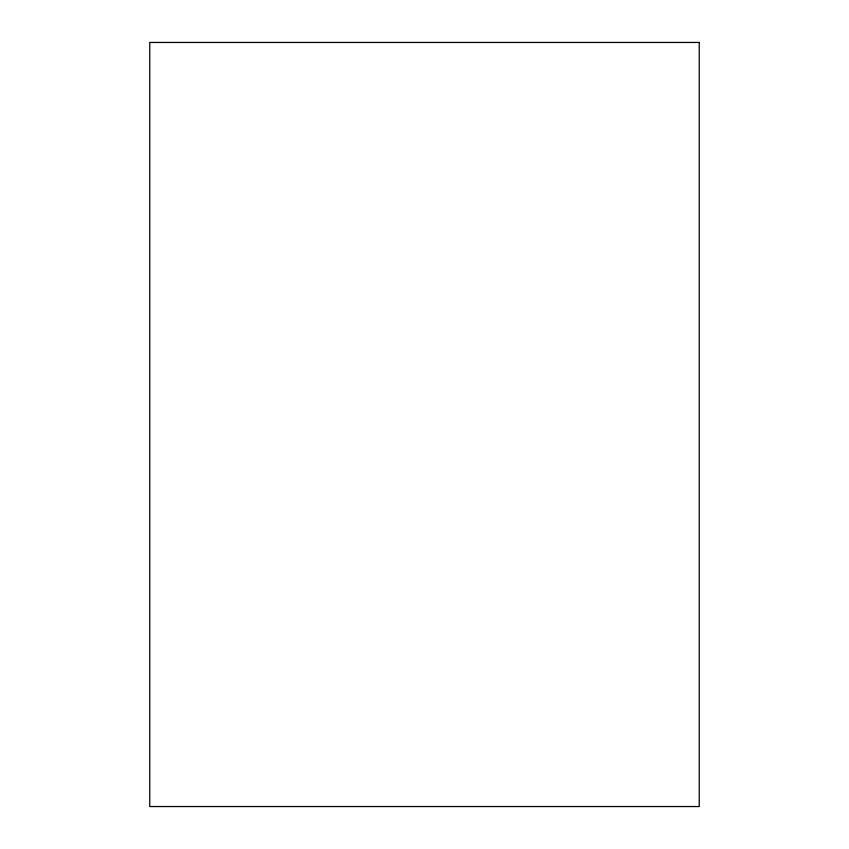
<?xml version="1.0" encoding="UTF-8"?>
<svg xmlns="http://www.w3.org/2000/svg" width="849" height="849" viewBox="0 0 849 849"><rect width="100%" height="100%" fill="white"/><g stroke="black" fill="none" stroke-linecap="round" stroke-linejoin="round"><path stroke-width="1.27" d="M699.236 42.45L149.764 42.45L149.764 806.55L699.236 806.55L699.236 42.45"/></g></svg>
